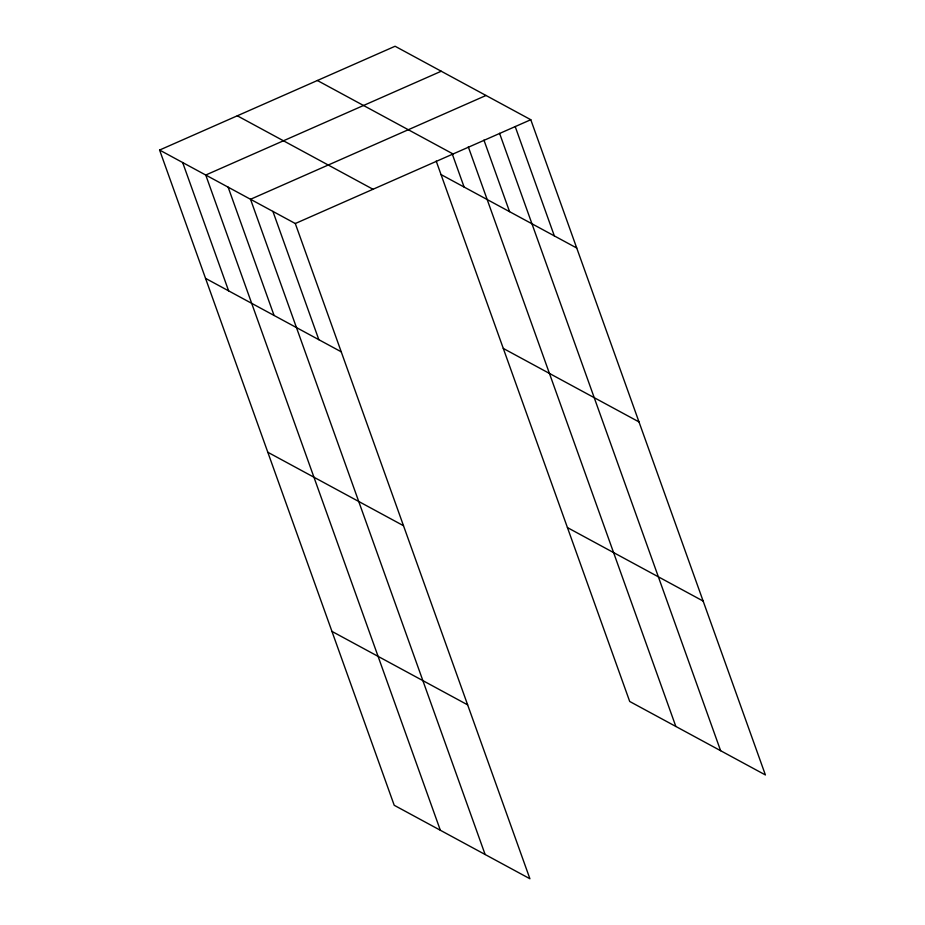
<?xml version="1.0" encoding="UTF-8"?>
<svg xmlns="http://www.w3.org/2000/svg" width="925" height="925" viewBox="0 0 925 925"><rect width="100%" height="100%" fill="white"/><g stroke="black" fill="none" stroke-linecap="round" stroke-linejoin="round"><path stroke-width="1.39" d="M159.597 150.047L295.295 223.526L529.909 878.75L394.212 805.282L159.597 150.047L395.091 46.25L530.788 119.718L765.403 774.953L629.705 701.474L436.195 161.054M441.237 71.237L205.743 175.033L440.346 830.257M486.018 95.472L250.525 199.28L485.128 854.503M295.295 223.526L530.788 119.718M317.379 80.498L453.077 153.978M441.028 174.559L576.738 248.027M237.309 115.798L373.018 189.267M503.292 348.436L638.99 421.916M205.535 278.356L341.244 351.824M567.441 527.597L703.139 601.065M267.799 452.244L403.497 525.712M331.948 631.393L467.645 704.862M515.179 126.505L554.341 235.91M499.558 133.292L720.621 750.707M483.937 140.08L509.559 211.663M468.316 146.867L675.84 726.46M452.498 154.637L464.107 187.047M272.91 211.397L318.847 339.706M228.128 187.151L274.066 315.46M182.664 162.534L228.614 290.843"/></g></svg>
